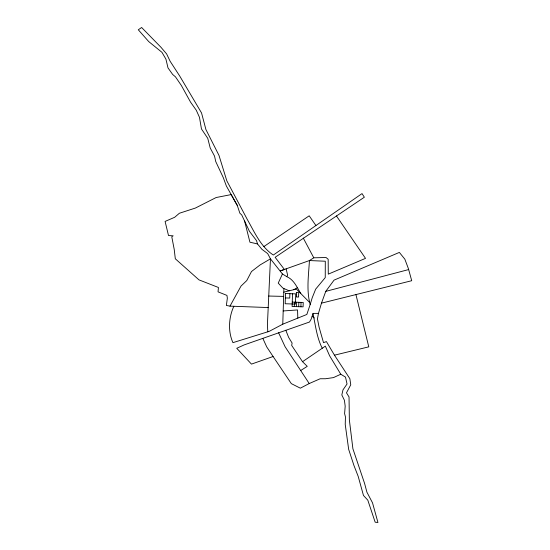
<?xml version="1.0" encoding="UTF-8"?>
<svg xmlns="http://www.w3.org/2000/svg" width="550" height="550" viewBox="0 0 550 550"><rect width="100%" height="100%" fill="white"/><g stroke="black" fill="none" stroke-linecap="round" stroke-linejoin="round"><path stroke-width="0.82" d="M321.482 303.153L411.709 280.713L408.402 268.627L404.834 259.16L399.362 252.409L334.07 280.115L325.751 291.376L321.482 303.153L318.464 313.383L312.923 313.383C315.507 325.036 316.669 337.336 322.245 348.26L302.534 361.687L291.679 345.414L292.112 343.042L288.661 337.439L285.814 330.261M233.839 306.281C228.724 317.412 227.858 331.437 232.939 342.65L269.163 331.382L282.769 324.191L283.896 288.537L282.728 287.939L278.231 283.119L282.425 273.976L270.462 258.844L267.685 253.591L261.91 249.308L257.489 243.925L256.541 240.646L249.439 231.309L241.718 214.947L239.876 213.221L237.256 205.384L231.186 194.59L216.136 197.532L195.401 208.051L179.376 213.256L174.666 217.284L165.096 221.423L168.506 235.544L173.161 235.812L171.779 236.768L174.219 249.404L175.319 258.796L198.983 279.874L218.433 287.478L218.041 291.851L226.937 295.405L227.356 298.127L226.38 305.463L229.989 306.137L268.18 307.553M289.884 293.679L289.747 298.072L285.354 297.928M292.524 293.769L292.112 306.488L303.091 306.845L303.236 302.452L292.249 302.094M294.305 306.563L294.449 302.17M296.505 306.632L296.643 302.239M298.698 306.701L298.843 302.308M300.898 306.776L301.036 302.383M282.769 324.191L306.845 314.456L310.173 304.521C306.274 290.393 308.612 275.206 309.437 260.549L313.782 257.806L326.054 257.517L328.171 259.27L328.281 274.141L365.516 258.369L336.421 215.903M318.464 313.383L317.453 318.904L319.096 327.188L323.517 342.657L326.418 341.577L334.469 355.176L349.869 378.709L350.749 384.821L346.486 392.817L349.037 396.949L349.353 419.829L352.901 448.779L364.616 483.533L366.919 492.188L372.522 502.844L377.939 522.5L375.162 522.191L367.806 500.17L363.474 495.481L358.208 476.438L353.959 465.52L348.659 449.329L345.228 424.435L345.448 416.893L344.596 413.593L345.187 406.209L344.41 400.276L341.825 394.962L342.994 389.847L347.036 383.996L345.489 377.094L340.773 374.227L329.649 355.85L325.332 346.122L322.245 348.26M310.173 304.521L312.214 297.763L315.673 289.135L325.243 277.613L325.298 261.229L309.437 260.549L280.287 270.923L284.398 269.452L275.144 257.297L364.354 197.216L362.024 193.607L273.336 255.028C260.769 246.847 254.595 232.224 247.383 219.636L226.82 180.806L218.976 155.375L205.92 129.553L201.548 112.963L179.802 76.175L170.136 61.27L166.629 53.934L160.951 47.266L141.632 27.5L138.291 29.782L148.72 41.573L161.934 52.312L165.921 59.111L167.991 67.877L172.672 74.47L175.457 76.835L181.363 85.491L190.568 102.156L196.274 110.22L199.478 117.349L201.458 128.941L207.749 138.318L210.21 147.978L214.555 156.145L215.738 161.549L223.327 177.739L226.38 186.044L237.256 205.384M313.012 313.692L311.149 319.151L309.519 322.011L244.117 344.926L236.754 348.294L251.467 364.114L273.103 356.51L291.321 383.632L300.341 388.176L309.231 383.549L320.169 378.757L325.538 378.744L333.479 377.603L340.773 374.227M300.788 293.528C296.959 287.32 293.982 279.751 286.818 276.671L287.629 275.144L286.11 268.847M229.989 306.137L241.024 286.076L246.771 280.562L251.488 271.542L260.067 264.949L270.462 258.844L267.417 324.658L267.802 331.815M263.842 246.586L309.196 215.806L315.927 225.528M300.857 370.432L307.251 366.348L302.534 361.687M293.817 289.678L297.33 287.726M325.751 291.376L408.657 269.569M283.779 292.153L296.354 289.053L309.155 301.971M334.469 355.176L368.782 346.844L355.933 294.58M283.174 310.956L297.55 309.939L297.811 318.113M268.702 296.038L283.642 296.395M257.489 243.925L249.927 242.213L244.599 221.045M283.896 288.537L289.19 290.819M282.425 273.976L286.818 276.671M312.132 316.264L314.291 317.976M273.103 356.51L266.716 346.885L262.907 338.553M309.231 383.549L285.099 346.748L278.603 332.771M303.277 238.067L313.782 257.806M285.491 293.542L285.161 303.751L295.433 304.081L295.762 293.872L285.491 293.542M296.519 292.566L296.374 296.952L298.574 297.028L298.712 292.634L296.519 292.566"/></g></svg>
